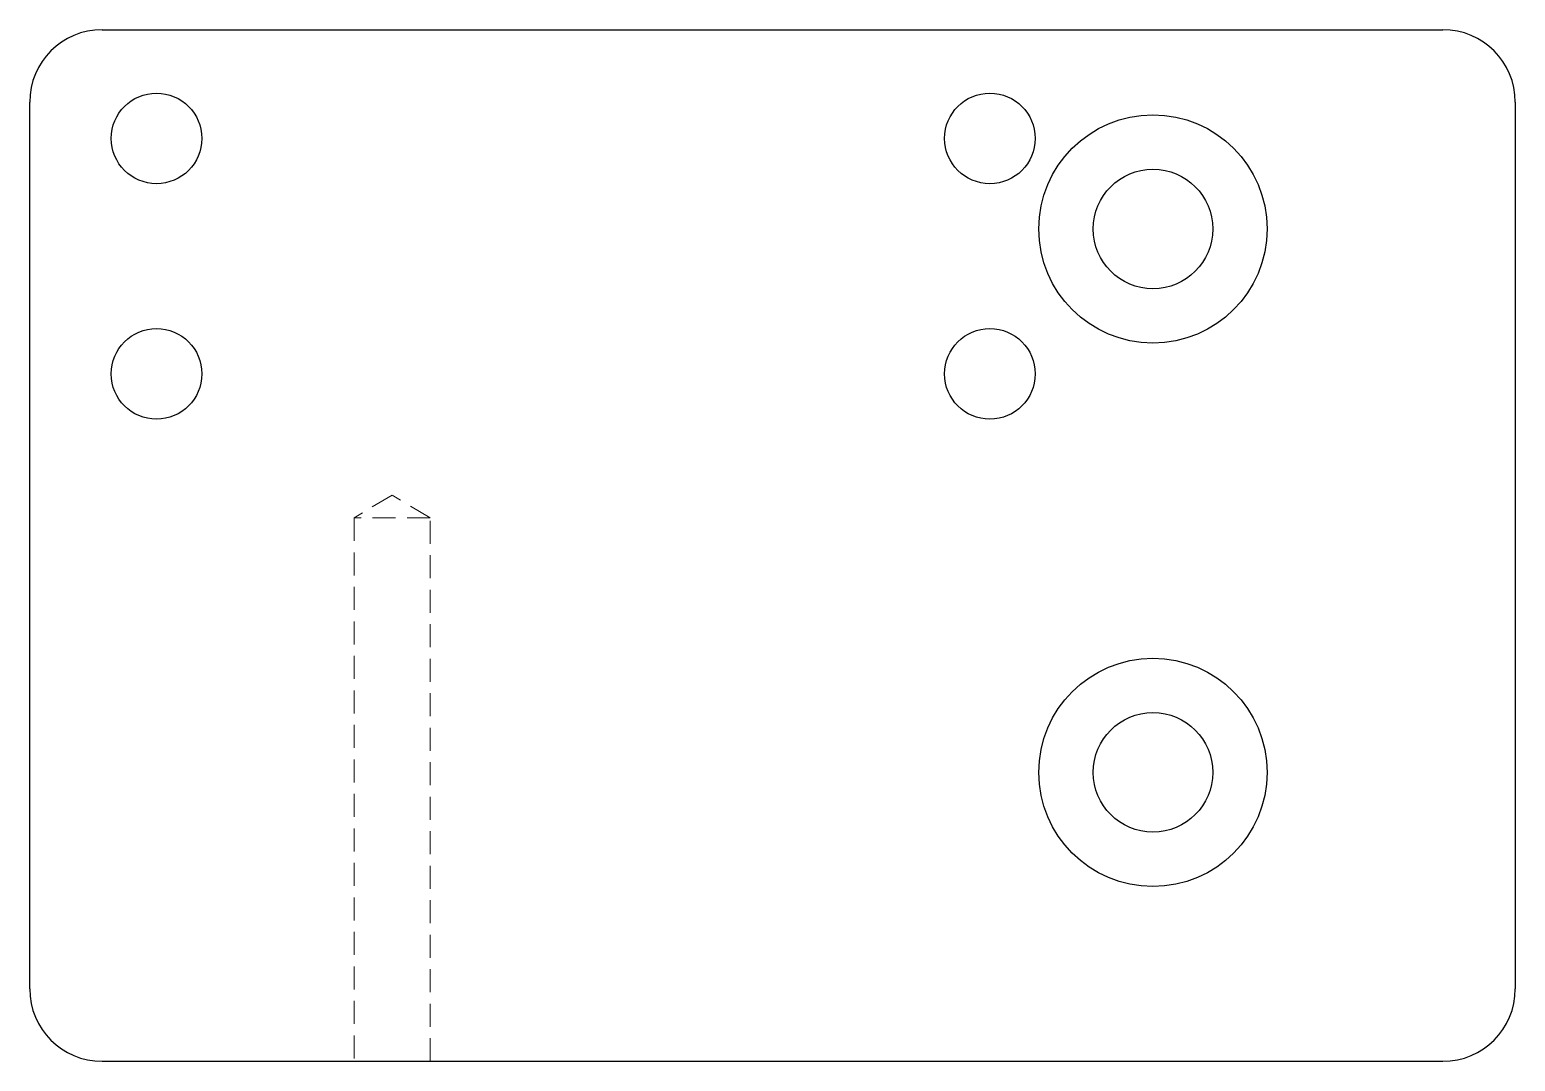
# Model space of a CAD drawing. Header units: millimetres. Extents: x -62 to 20, y 7.8 to 64.7.
import ezdxf

# ---------------------------------------------------------------- set-up
doc = ezdxf.new("R2010")
doc.units = ezdxf.units.MM
doc.linetypes.add('HIDDEN', pattern=[1.905, 1.27, -0.635])

msp = doc.modelspace()

# ---------------------------------------------------------------- linework, layer by layer
at = {"color": 7, "linetype": 'Continuous', "lineweight": 25}
for p, q in [((-58, 64.745), (16, 64.745)), ((-62, 11.795), (-62, 60.745)), ((20, 60.745), (20, 11.795)), ((-58, 7.795), (16, 7.795))]:
    msp.add_line(p, q, dxfattribs=at)
at = {"color": 7, "linetype": 'HIDDEN', "lineweight": 18}
for p, q in [((-42, 39.057), (-44.1, 37.795)), ((-39.9, 37.795), (-42, 39.057)), ((-39.9, 37.795), (-44.1, 37.795)), ((-44.1, 37.795), (-44.1, 7.795)), ((-39.9, 7.795), (-39.9, 37.795))]:
    msp.add_line(p, q, dxfattribs=at)
at = {"color": 7, "linetype": 'Continuous', "lineweight": 25}
for centre, radius in [((-55, 58.745), 2.5), ((-9, 58.745), 2.5), ((0, 53.745), 6.3), ((0, 53.745), 3.3), ((-55, 45.745), 2.5), ((-9, 45.745), 2.5), ((0, 23.745), 6.3), ((0, 23.745), 3.3)]:
    msp.add_circle(centre, radius, dxfattribs=at)
for centre, start, end in [((-58, 60.745), 90, 180), ((16, 60.745), 0, 90), ((-58, 11.795), 180, 270), ((16, 11.795), 270, 0)]:
    msp.add_arc(centre, 4, start, end, dxfattribs=at)

doc.saveas('drawing.dxf')
